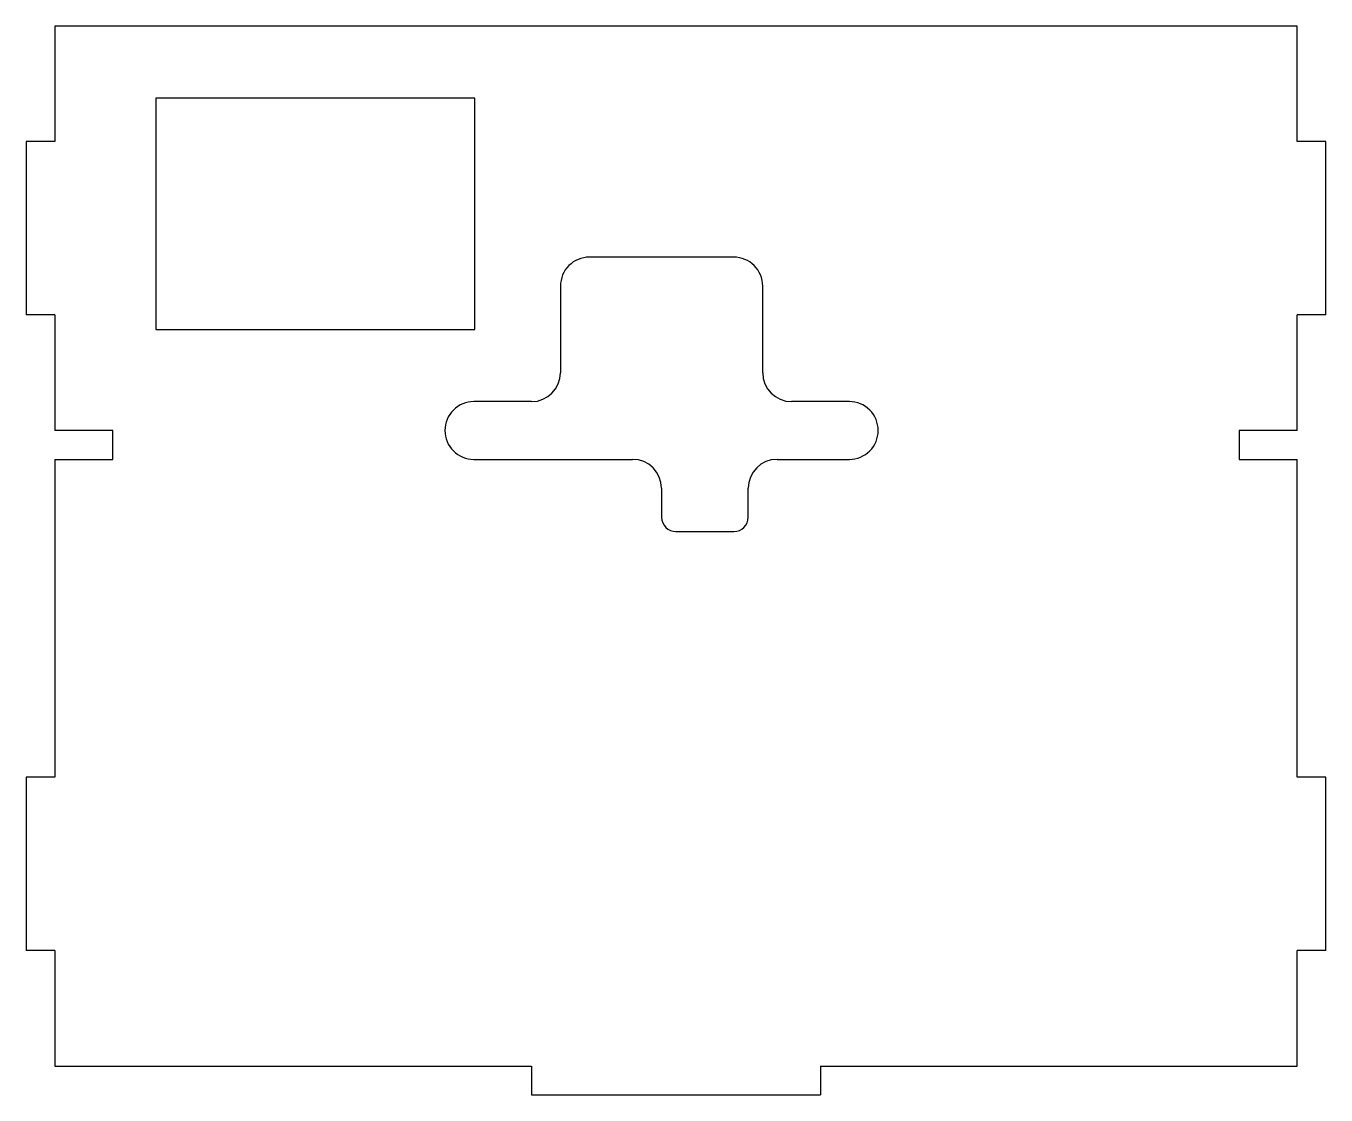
# Model space of a CAD drawing. Header units: millimetres. Extents: x -112 to 112, y -93 to 92.
import ezdxf

# ---------------------------------------------------------------- set-up
doc = ezdxf.new("R2010")
doc.units = ezdxf.units.MM
doc.layers.get('0').update_dxf_attribs({"lineweight": 25, "true_color": 0xffffff})

msp = doc.modelspace()

# ---------------------------------------------------------------- linework, layer by layer
for p, q in [((-107.5, 72.5), (-112.5, 72.5)), ((112.5, 72.5), (107.5, 72.5)), ((-20, 47.5), (-20, 32.5)), ((15, 32.5), (15, 47.5)), ((-107.5, 42.5), (-112.5, 42.5)), ((112.5, 42.5), (107.5, 42.5)), ((-102.5, 22.5), (-107.5, 22.5)), ((-97.5, 22.5), (-102.5, 22.5)), ((-97.5, 17.5), (-97.5, 22.5)), ((102.5, 22.5), (97.5, 22.5)), ((97.5, 22.5), (97.5, 17.5)), ((107.5, 22.5), (102.5, 22.5)), ((-107.5, 17.5), (-97.5, 17.5)), ((97.5, 17.5), (107.5, 17.5)), ((-2.5, 12.5), (-2.5, 7.5)), ((12.5, 7.5), (12.5, 12.5)), ((0, 5), (10, 5)), ((-107.5, -37.5), (-112.5, -37.5)), ((112.5, -37.5), (107.5, -37.5)), ((-107.5, -67.5), (-112.5, -67.5)), ((112.5, -67.5), (107.5, -67.5)), ((-25, -87.5), (-25, -92.5)), ((25, -87.5), (25, -92.5))]:
    msp.add_line(p, q)
at = {"flags": 128}
for points in [[(107.5, 72.5), (107.5, 92.5), (-107.5, 92.5), (-107.5, 72.5)], [(-112.5, 72.5), (-112.5, 42.5)], [(112.5, 42.5), (112.5, 72.5)], [(-107.5, 42.5), (-107.5, 22.5)], [(107.5, 22.5), (107.5, 42.5)], [(-107.5, 17.5), (-107.5, -37.5)], [(107.5, -37.5), (107.5, 17.5)], [(-112.5, -37.5), (-112.5, -67.5)], [(112.5, -67.5), (112.5, -37.5)], [(-107.5, -67.5), (-107.5, -87.5), (-25, -87.5)], [(25, -87.5), (107.5, -87.5), (107.5, -67.5)], [(-25, -92.5), (25, -92.5)]]:
    msp.add_lwpolyline(points, dxfattribs=at)
msp.add_lwpolyline([(-90, 40), (-34.8, 40), (-34.8, 80), (-90, 80)], close=True, dxfattribs=at)
for points in [[(5, 52.5), (5, 52.5), (-15, 52.5, 0.414214), (-20, 47.5)], [(15, 47.5, 0.414214), (10, 52.5), (5, 52.5), (5, 52.5)], [(-25, 27.5), (-35, 27.5, 0.414214), (-40, 22.5), (-40, 22.5, 0.414214), (-35, 17.5), (-7.5, 17.5)], [(17.5, 17.5), (30, 17.5, 0.414214), (35, 22.5), (35, 22.5, 0.414214), (30, 27.5), (20, 27.5)]]:
    msp.add_lwpolyline(points, format="xyb", dxfattribs=at)
for centre, radius, start, end in [((-25, 32.5), 5, 270, 0), ((20, 32.5), 5, 180, 270), ((-7.5, 12.5), 5, 0, 90), ((17.5, 12.5), 5, 90, 180), ((0, 7.5), 2.5, 180, 270), ((10, 7.5), 2.5, 270, 0)]:
    msp.add_arc(centre, radius, start, end)

doc.saveas('drawing.dxf')
